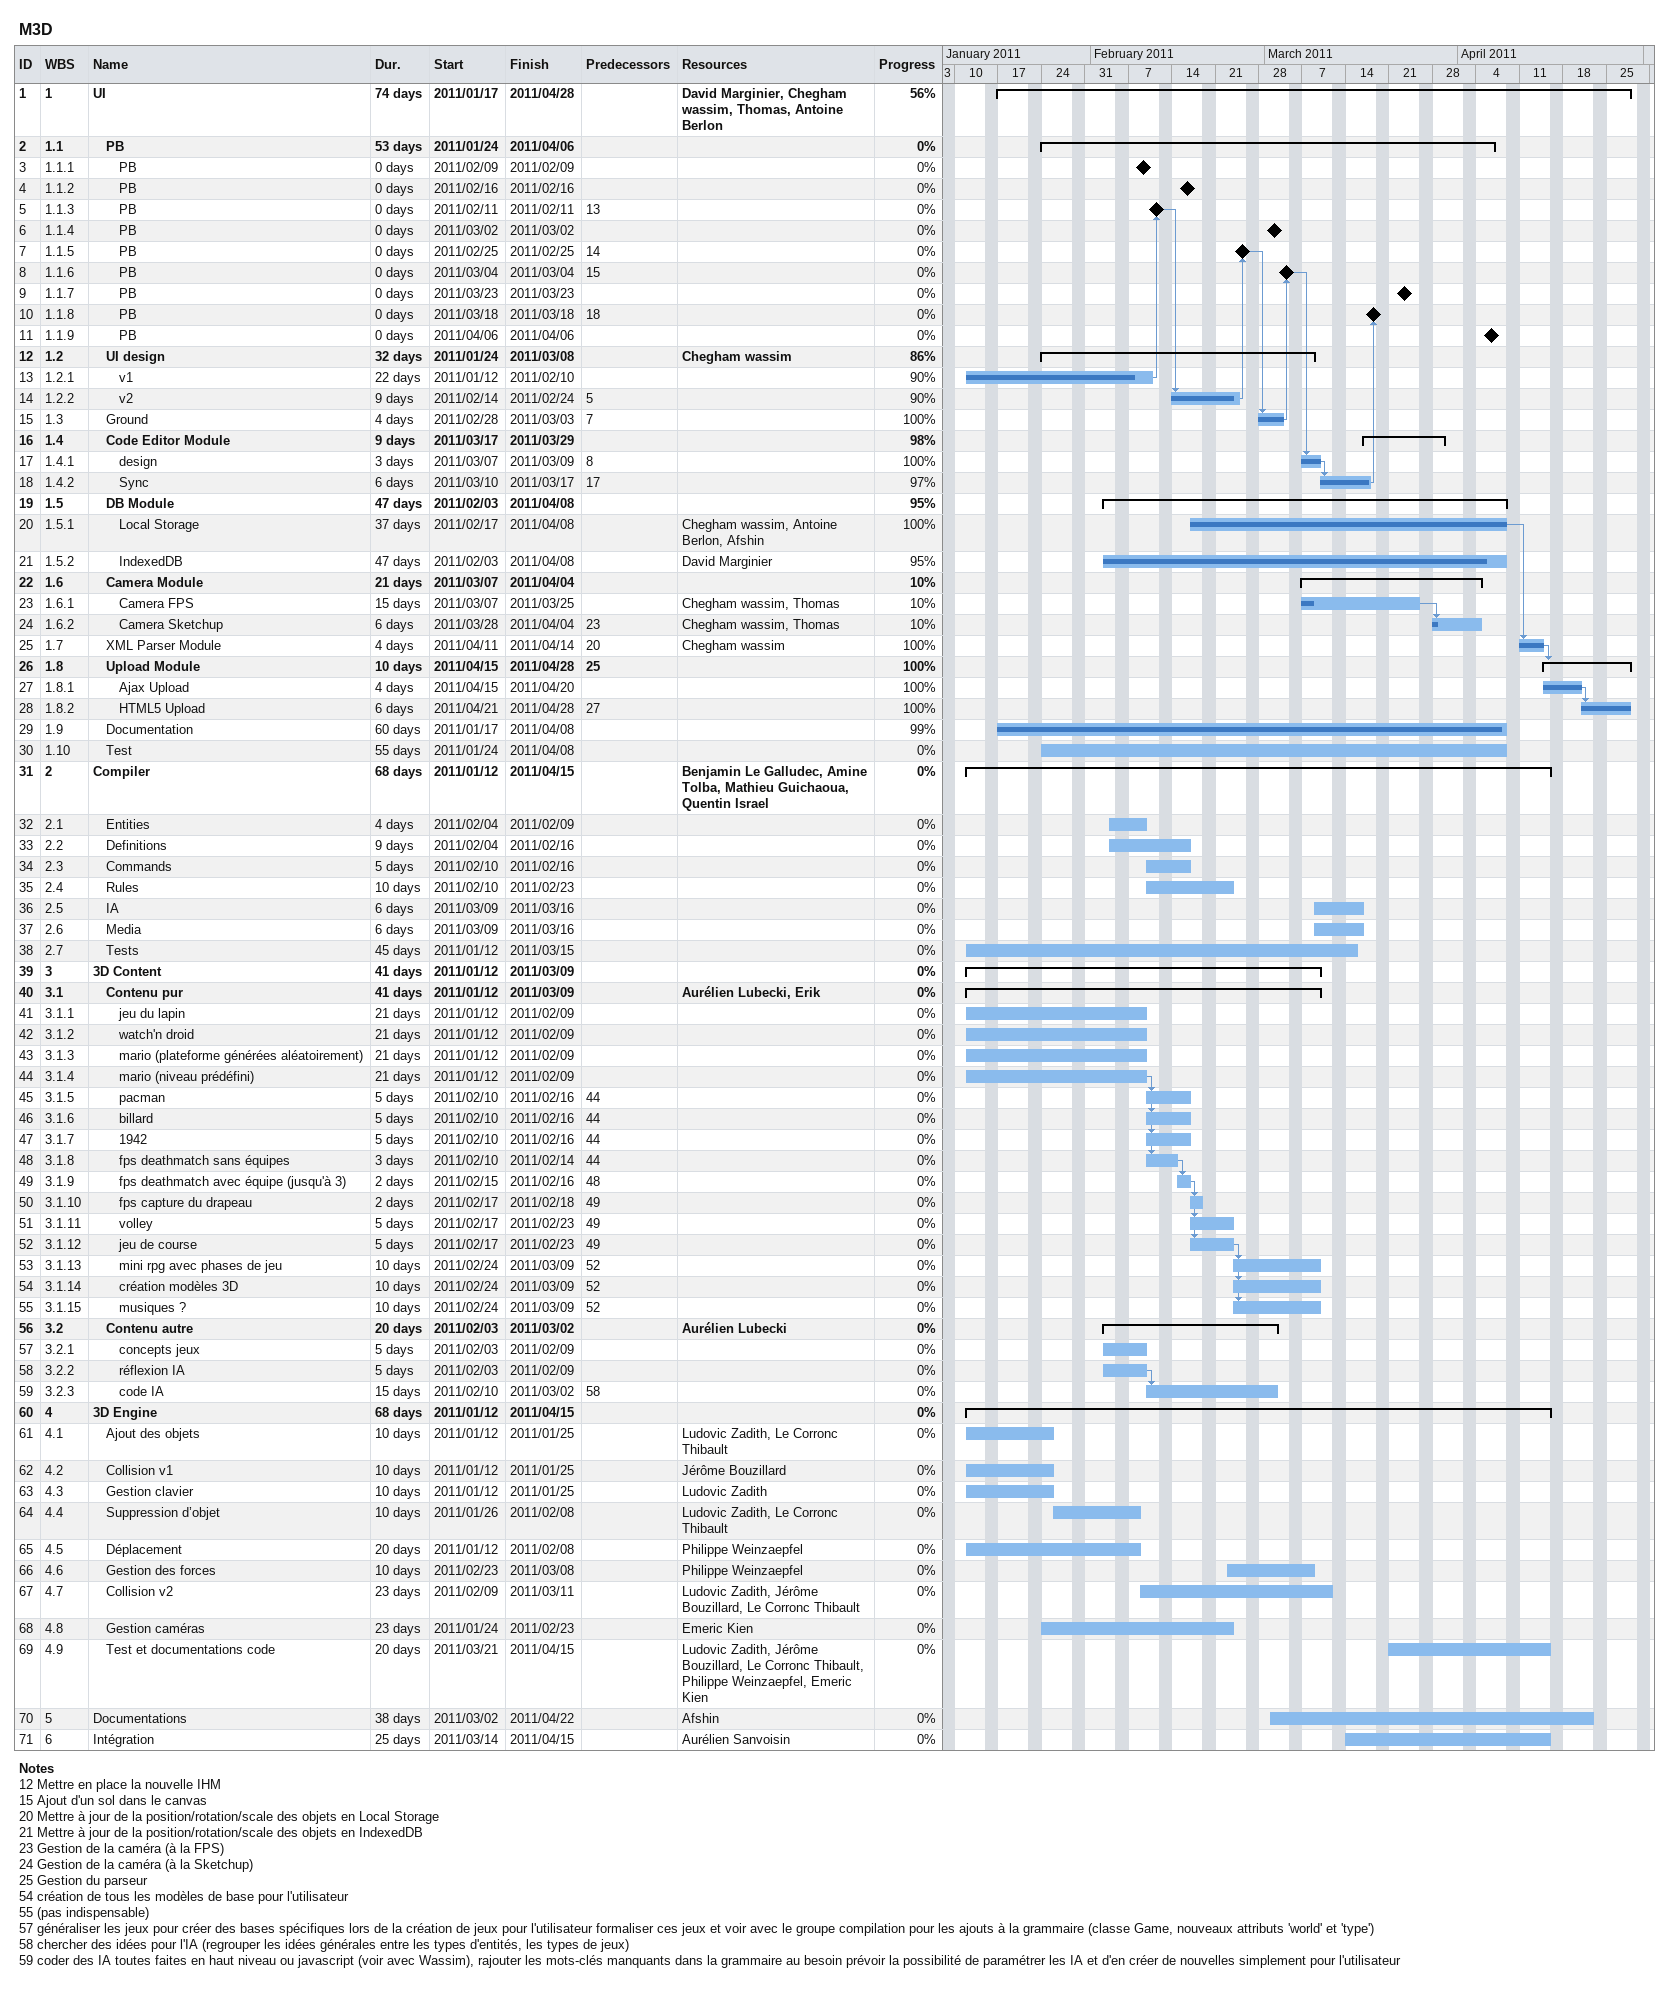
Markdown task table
M3D

| ID | WBS | Task | Duration | Start | Finish | Predecessors | Resources | % complete |
|---|---|---|---|---|---|---|---|---|
| 1 | 1 | **UI** | 74d | 2011-01-17 | 2011-04-28 |  | David Marginier, Chegham wassim, Thomas, Antoine Berlon | 56 |
| 2 | 1.1 | **PB** | 53d | 2011-01-24 | 2011-04-06 |  |  | 0 |
| 3 | 1.1.1 | PB | 0d | 2011-02-09 | 2011-02-09 |  |  | 0 |
| 4 | 1.1.2 | PB | 0d | 2011-02-16 | 2011-02-16 |  |  | 0 |
| 5 | 1.1.3 | PB | 0d | 2011-02-11 | 2011-02-11 | 13 |  | 0 |
| 6 | 1.1.4 | PB | 0d | 2011-03-02 | 2011-03-02 |  |  | 0 |
| 7 | 1.1.5 | PB | 0d | 2011-02-25 | 2011-02-25 | 14 |  | 0 |
| 8 | 1.1.6 | PB | 0d | 2011-03-04 | 2011-03-04 | 15 |  | 0 |
| 9 | 1.1.7 | PB | 0d | 2011-03-23 | 2011-03-23 |  |  | 0 |
| 10 | 1.1.8 | PB | 0d | 2011-03-18 | 2011-03-18 | 18 |  | 0 |
| 11 | 1.1.9 | PB | 0d | 2011-04-06 | 2011-04-06 |  |  | 0 |
| 12 | 1.2 | **UI design** | 32d | 2011-01-24 | 2011-03-08 |  | Chegham wassim | 86 |
| 13 | 1.2.1 | v1 | 22d | 2011-01-12 | 2011-02-10 |  |  | 90 |
| 14 | 1.2.2 | v2 | 9d | 2011-02-14 | 2011-02-24 | 5 |  | 90 |
| 15 | 1.3 | Ground | 4d | 2011-02-28 | 2011-03-03 | 7 |  | 100 |
| 16 | 1.4 | **Code Editor Module** | 9d | 2011-03-17 | 2011-03-29 |  |  | 98 |
| 17 | 1.4.1 | design | 3d | 2011-03-07 | 2011-03-09 | 8 |  | 100 |
| 18 | 1.4.2 | Sync | 6d | 2011-03-10 | 2011-03-17 | 17 |  | 97 |
| 19 | 1.5 | **DB Module** | 47d | 2011-02-03 | 2011-04-08 |  |  | 95 |
| 20 | 1.5.1 | Local Storage | 37d | 2011-02-17 | 2011-04-08 |  | Chegham wassim, Antoine Berlon, Afshin | 100 |
| 21 | 1.5.2 | IndexedDB | 47d | 2011-02-03 | 2011-04-08 |  | David Marginier | 95 |
| 22 | 1.6 | **Camera Module** | 21d | 2011-03-07 | 2011-04-04 |  |  | 10 |
| 23 | 1.6.1 | Camera FPS | 15d | 2011-03-07 | 2011-03-25 |  | Chegham wassim, Thomas | 10 |
| 24 | 1.6.2 | Camera Sketchup | 6d | 2011-03-28 | 2011-04-04 | 23 | Chegham wassim, Thomas | 10 |
| 25 | 1.7 | XML Parser Module | 4d | 2011-04-11 | 2011-04-14 | 20 | Chegham wassim | 100 |
| 26 | 1.8 | **Upload Module** | 10d | 2011-04-15 | 2011-04-28 | 25 |  | 100 |
| 27 | 1.8.1 | Ajax Upload | 4d | 2011-04-15 | 2011-04-20 |  |  | 100 |
| 28 | 1.8.2 | HTML5 Upload | 6d | 2011-04-21 | 2011-04-28 | 27 |  | 100 |
| 29 | 1.9 | Documentation | 60d | 2011-01-17 | 2011-04-08 |  |  | 99 |
| 30 | 1.10 | Test | 55d | 2011-01-24 | 2011-04-08 |  |  | 0 |
| 31 | 2 | **Compiler** | 68d | 2011-01-12 | 2011-04-15 |  | Benjamin Le Galludec, Amine Tolba, Mathieu Guichaoua, Quentin Israel | 0 |
| 32 | 2.1 | Entities | 4d | 2011-02-04 | 2011-02-09 |  |  | 0 |
| 33 | 2.2 | Definitions | 9d | 2011-02-04 | 2011-02-16 |  |  | 0 |
| 34 | 2.3 | Commands | 5d | 2011-02-10 | 2011-02-16 |  |  | 0 |
| 35 | 2.4 | Rules | 10d | 2011-02-10 | 2011-02-23 |  |  | 0 |
| 36 | 2.5 | IA | 6d | 2011-03-09 | 2011-03-16 |  |  | 0 |
| 37 | 2.6 | Media | 6d | 2011-03-09 | 2011-03-16 |  |  | 0 |
| 38 | 2.7 | Tests | 45d | 2011-01-12 | 2011-03-15 |  |  | 0 |
| 39 | 3 | **3D Content** | 41d | 2011-01-12 | 2011-03-09 |  |  | 0 |
| 40 | 3.1 | **Contenu pur** | 41d | 2011-01-12 | 2011-03-09 |  | Aurélien Lubecki, Erik | 0 |
| 41 | 3.1.1 | jeu du lapin | 21d | 2011-01-12 | 2011-02-09 |  |  | 0 |
| 42 | 3.1.2 | watch'n droid | 21d | 2011-01-12 | 2011-02-09 |  |  | 0 |
| 43 | 3.1.3 | mario (plateforme générées aléatoirement) | 21d | 2011-01-12 | 2011-02-09 |  |  | 0 |
| 44 | 3.1.4 | mario (niveau prédéfini) | 21d | 2011-01-12 | 2011-02-09 |  |  | 0 |
| 45 | 3.1.5 | pacman | 5d | 2011-02-10 | 2011-02-16 | 44 |  | 0 |
| 46 | 3.1.6 | billard | 5d | 2011-02-10 | 2011-02-16 | 44 |  | 0 |
| 47 | 3.1.7 | 1942 | 5d | 2011-02-10 | 2011-02-16 | 44 |  | 0 |
| 48 | 3.1.8 | fps deathmatch sans équipes | 3d | 2011-02-10 | 2011-02-14 | 44 |  | 0 |
| 49 | 3.1.9 | fps deathmatch avec équipe (jusqu'à 3) | 2d | 2011-02-15 | 2011-02-16 | 48 |  | 0 |
| 50 | 3.1.10 | fps capture du drapeau | 2d | 2011-02-17 | 2011-02-18 | 49 |  | 0 |
| 51 | 3.1.11 | volley | 5d | 2011-02-17 | 2011-02-23 | 49 |  | 0 |
| 52 | 3.1.12 | jeu de course | 5d | 2011-02-17 | 2011-02-23 | 49 |  | 0 |
| 53 | 3.1.13 | mini rpg avec phases de jeu | 10d | 2011-02-24 | 2011-03-09 | 52 |  | 0 |
| 54 | 3.1.14 | création modèles 3D | 10d | 2011-02-24 | 2011-03-09 | 52 |  | 0 |
| 55 | 3.1.15 | musiques ? | 10d | 2011-02-24 | 2011-03-09 | 52 |  | 0 |
| 56 | 3.2 | **Contenu autre** | 20d | 2011-02-03 | 2011-03-02 |  | Aurélien Lubecki | 0 |
| 57 | 3.2.1 | concepts jeux | 5d | 2011-02-03 | 2011-02-09 |  |  | 0 |
| 58 | 3.2.2 | réflexion IA | 5d | 2011-02-03 | 2011-02-09 |  |  | 0 |
| 59 | 3.2.3 | code IA | 15d | 2011-02-10 | 2011-03-02 | 58 |  | 0 |
| 60 | 4 | **3D Engine** | 68d | 2011-01-12 | 2011-04-15 |  |  | 0 |
| 61 | 4.1 | Ajout des objets | 10d | 2011-01-12 | 2011-01-25 |  | Ludovic Zadith, Le Corronc Thibault | 0 |
| 62 | 4.2 | Collision v1 | 10d | 2011-01-12 | 2011-01-25 |  | Jérôme Bouzillard | 0 |
| 63 | 4.3 | Gestion clavier | 10d | 2011-01-12 | 2011-01-25 |  | Ludovic Zadith | 0 |
| 64 | 4.4 | Suppression d’objet | 10d | 2011-01-26 | 2011-02-08 |  | Ludovic Zadith, Le Corronc Thibault | 0 |
| 65 | 4.5 | Déplacement | 20d | 2011-01-12 | 2011-02-08 |  | Philippe Weinzaepfel | 0 |
| 66 | 4.6 | Gestion des forces | 10d | 2011-02-23 | 2011-03-08 |  | Philippe Weinzaepfel | 0 |
| 67 | 4.7 | Collision v2 | 23d | 2011-02-09 | 2011-03-11 |  | Ludovic Zadith, Jérôme Bouzillard, Le Corronc Thibault | 0 |
| 68 | 4.8 | Gestion caméras | 23d | 2011-01-24 | 2011-02-23 |  | Emeric Kien | 0 |
| 69 | 4.9 | Test et documentations code | 20d | 2011-03-21 | 2011-04-15 |  | Ludovic Zadith, Jérôme Bouzillard, Le Corronc Thibault, Philippe Weinzaepfel, Emeric Kien | 0 |
| 70 | 5 | Documentations | 38d | 2011-03-02 | 2011-04-22 |  | Afshin | 0 |
| 71 | 6 | Intégration | 25d | 2011-03-14 | 2011-04-15 |  | Aurélien Sanvoisin | 0 |

Notes
- 12: Mettre en place la nouvelle IHM
- 15: Ajout d'un sol dans le canvas
- 20: Mettre à jour de la position/rotation/scale des objets en Local Storage
- 21: Mettre à jour de la position/rotation/scale des objets en IndexedDB
- 23: Gestion de la caméra (à la FPS)
- 24: Gestion de la caméra (à la Sketchup)
- 25: Gestion du parseur
- 54: création de tous les modèles de base pour l'utilisateur
- 55: (pas indispensable)
- 57: généraliser les jeux pour créer des bases spécifiques lors de la création de jeux pour l'utilisateur formaliser ces jeux et voir avec le groupe compilation pour les ajouts à la grammaire (classe Game, nouveaux attributs 'world' et 'type')
- 58: chercher des idées pour l'IA (regrouper les idées générales entre les types d'entités, les types de jeux)
- 59: coder des IA toutes faites en haut niveau ou javascript (voir avec Wassim), rajouter les mots-clés manquants dans la grammaire au besoin prévoir la possibilité de paramétrer les IA et d'en créer de nouvelles simplement pour l'utilisateur
